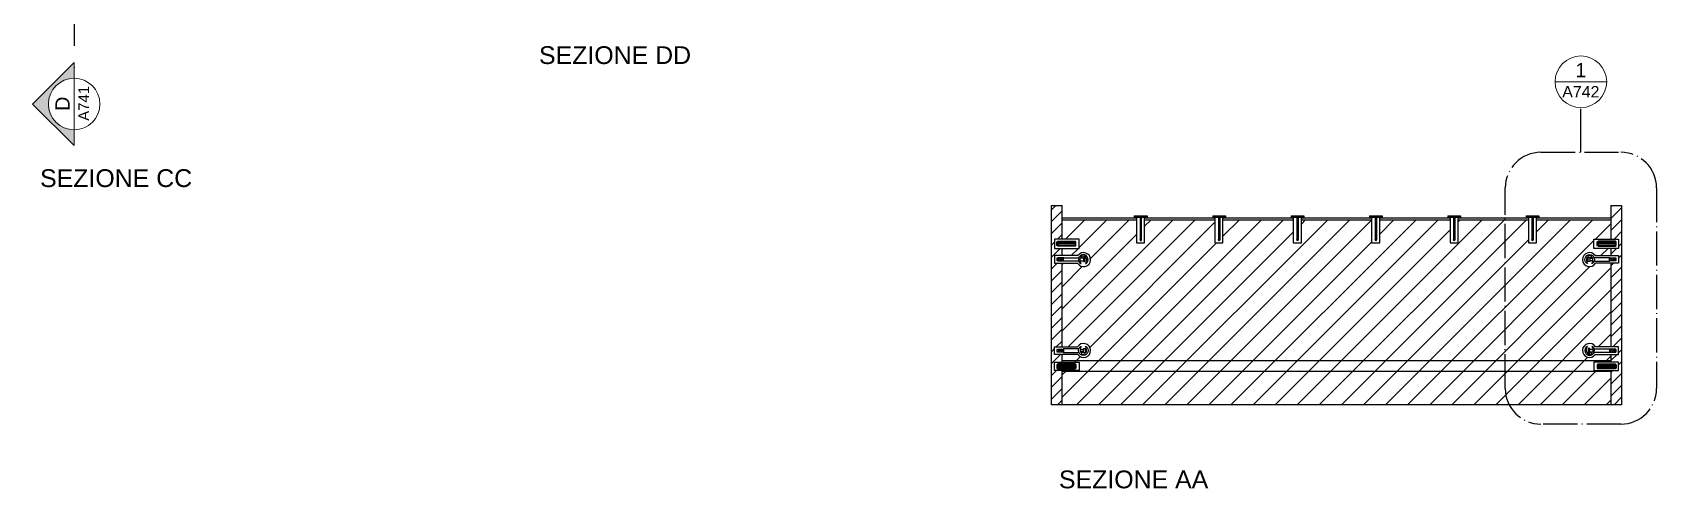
# Model space of a CAD drawing. Header units: millimetres. Extents: x 317 to 1254, y -31 to 529.
# Drawn here: x 819.6 to 1047.5, y 142.6 to 206.7 of the extents above; entities that cross this region are included whole.
import ezdxf
from ezdxf.enums import TextEntityAlignment as Align

# ---------------------------------------------------------------- set-up
doc = ezdxf.new("R2010")
doc.units = ezdxf.units.MM
doc.linetypes.add('ACAD_ISO04W100', pattern=[30, 24, -3, 0, -3])
doc.layers.add('A-ANNO-SYMB', color=202, linetype='Continuous', lineweight=18)
for name, color, linetype in [('CONTRONO SEZIONI', 26, 'ACAD_ISO04W100'), ('LINEE SEZIONE', 5, 'Continuous'), ('retino dettagli', 157, 'Continuous'), ('SIMBOLI', 201, 'ACAD_ISO04W100'), ('tratteggio parte non vista', 1, 'Continuous'), ('viti sottili', 4, 'Continuous')]:
    doc.layers.add(name, color=color, linetype=linetype)
doc.styles.add('ARIAL', font='arial.ttf')
doc.styles.get("Standard").update_dxf_attribs({"font": 'arial.ttf'})

# ---------------------------------------------------------------- blocks, each defined once
blk = doc.blocks.new('DETAGLI')
at = {"layer": 'A-ANNO-SYMB', "linetype": 'Continuous'}
blk.add_line((486.66, 356.17), (504.76, 356.17), dxfattribs=at)
blk.add_circle((495.71, 356.17), 9.05, dxfattribs=at)
for tag, p in [('TAVOLA', (495.71, 362.76)), ('SEZIONE', (495.71, 354.67))]:
    blk.add_attdef(tag, text='', height=5, dxfattribs=at).set_placement(p, align=Align.TOP_CENTER)
blk = doc.blocks.new('SYMBOL')
at = {"layer": 'A-ANNO-SYMB', "linetype": 'Continuous', "lineweight": 20}
h = blk.add_hatch(color=256, dxfattribs=at)
h.dxf.hatch_style = 1
h.paths.add_polyline_path([(11.206, 4.948), (11.316, 4.948, -1), (11.678, 4.948), (11.788, 4.948), (11.497, 5.241)])
at = {"linetype": 'Continuous', "lineweight": 20}
blk.add_line((11.316, 4.948), (11.678, 4.948), dxfattribs=at)
at = {"layer": 'A-ANNO-SYMB', "linetype": 'Continuous', "lineweight": 20}
for p, q in [((11.206, 4.948), (11.497, 5.241)), ((11.788, 4.948), (11.497, 5.241)), ((11.316, 4.948), (11.206, 4.948)), ((11.678, 4.948), (11.788, 4.948))]:
    blk.add_line(p, q, dxfattribs=at)
blk.add_circle((11.497, 4.948), 0.181, dxfattribs=at)
for tag, p in [('TAVOLA', (11.497, 5.08)), ('SEZIONE', (11.497, 4.918))]:
    blk.add_attdef(tag, text='', height=0.1, dxfattribs=at).set_placement(p, align=Align.TOP_CENTER)

msp = doc.modelspace()

# ---------------------------------------------------------------- hatches: boundary and pattern name
at = {"layer": 'retino dettagli'}
h = msp.add_hatch(dxfattribs=at)
h.set_pattern_fill('ANSI31', color=256, scale=0.37)
h.paths.add_polyline_path([(964.11, 182.39), (962.61, 182.39), (962.61, 154.39), (964.11, 154.39), (964.11, 159.22), (963.05, 159.22), (963.05, 160.36), (964.11, 160.36), (964.11, 161.46), (963.05, 161.46), (963.05, 162.52), (964.11, 162.52), (964.11, 174.26), (963.05, 174.26), (963.05, 175.33), (964.11, 175.33), (964.11, 176.35), (963.05, 176.35), (963.05, 177.66), (964.11, 177.66)])
h.paths.add_polyline_path([(1042.61, 182.39), (1041.11, 182.39), (1041.11, 177.66), (1042.18, 177.66), (1042.18, 176.35), (1041.11, 176.35), (1041.11, 175.33), (1042.18, 175.33), (1042.18, 174.26), (1041.11, 174.26), (1041.11, 162.52), (1042.18, 162.52), (1042.18, 161.46), (1041.11, 161.46), (1041.11, 160.36), (1042.18, 160.36), (1042.18, 159.22), (1041.11, 159.22), (1041.11, 154.39), (1042.61, 154.39)])
h = msp.add_hatch(dxfattribs=at)
h.set_pattern_fill('ANSI31', color=256, scale=0.69)
h.paths.add_polyline_path([(1026.29, 180.36), (1019.68, 180.36), (1019.68, 177.13), (1018.54, 177.13), (1018.54, 180.36), (1008.68, 180.36), (1008.68, 177.13), (1007.54, 177.13), (1007.54, 180.36), (997.68, 180.36), (997.68, 177.13), (996.54, 177.13), (996.54, 180.36), (986.68, 180.36), (986.68, 177.13), (985.54, 177.13), (985.54, 180.36), (975.68, 180.36), (975.68, 177.13), (974.54, 177.13), (974.54, 180.36), (964.11, 180.36), (964.11, 177.66), (966.49, 177.66), (966.49, 176.35), (964.11, 176.35), (964.11, 175.33), (966.32, 175.33, -3.374678), (966.28, 174.26), (964.11, 174.26), (964.11, 162.52), (966.28, 162.52, -3.374678), (966.32, 161.46), (964.11, 161.46), (964.11, 160.55), (1026.29, 160.55)])
h.paths.add_polyline_path([(1026.29, 159.05), (964.11, 159.05), (964.11, 154.39), (1026.84, 154.39, -0.119091), (1026.29, 156.68)])
h.paths.add_polyline_path([(1026.29, 160.55), (964.11, 160.55), (964.11, 160.36), (966.49, 160.36), (966.49, 159.22), (964.11, 159.22), (964.11, 159.05), (1026.29, 159.05)])
h.paths.add_polyline_path([(1041.11, 159.05), (1026.29, 159.05), (1026.29, 156.68, 0.119091), (1026.84, 154.39), (1041.11, 154.39)])
h.paths.add_polyline_path([(1038.74, 160.36), (1041.11, 160.36), (1041.11, 160.55), (1026.29, 160.55), (1026.29, 159.05), (1041.11, 159.05), (1041.11, 159.22), (1038.74, 159.22)])
h.paths.add_polyline_path([(1041.11, 174.26), (1038.95, 174.26, -3.374678), (1038.91, 175.33), (1041.11, 175.33), (1041.11, 176.35), (1038.74, 176.35), (1038.74, 177.66), (1041.11, 177.66), (1041.11, 180.36), (1030.68, 180.36), (1030.68, 177.13), (1029.54, 177.13), (1029.54, 180.36), (1026.29, 180.36), (1026.29, 160.55), (1041.11, 160.55), (1041.11, 161.46), (1038.91, 161.46, -3.374678), (1038.95, 162.52), (1041.11, 162.52)])

# ---------------------------------------------------------------- linework, layer by layer
at = {"layer": 'CONTRONO SEZIONI', "ltscale": 0.2}
for points in [[(1031.29, 189.84), (1042.52, 189.84)], [(1026.29, 156.68), (1026.29, 184.84)], [(1047.52, 184.84), (1047.52, 156.68)], [(1042.52, 151.68), (1031.29, 151.68)]]:
    msp.add_lwpolyline(points, dxfattribs=at)
for centre, start, end in [((1031.29, 184.84), 90, 180), ((1042.52, 184.84), 0, 90), ((1031.29, 156.68), 180, 270), ((1042.52, 156.68), 270, 0)]:
    msp.add_arc(centre, 5, start, end, dxfattribs=at)
at = {"layer": 'LINEE SEZIONE'}
for p, q in [((962.61, 154.39), (962.61, 182.39)), ((962.61, 182.39), (964.11, 182.39)), ((964.11, 177.66), (964.11, 182.39)), ((1041.11, 182.39), (1041.11, 177.66)), ((1041.11, 182.39), (1042.61, 182.39)), ((1042.61, 182.39), (1042.61, 154.39)), ((964.11, 180.66), (974.54, 180.66)), ((964.11, 180.36), (974.54, 180.36)), ((975.68, 180.66), (985.54, 180.66)), ((975.68, 180.36), (985.54, 180.36)), ((986.68, 180.66), (996.54, 180.66)), ((986.68, 180.36), (996.54, 180.36)), ((997.68, 180.66), (1007.54, 180.66)), ((997.68, 180.36), (1007.54, 180.36)), ((1008.68, 180.66), (1018.54, 180.66)), ((1008.68, 180.36), (1018.54, 180.36)), ((1019.68, 180.66), (1029.54, 180.66)), ((1019.68, 180.36), (1029.54, 180.36)), ((1030.68, 180.66), (1041.11, 180.66)), ((1030.68, 180.36), (1041.11, 180.36)), ((964.11, 175.33), (964.11, 176.35)), ((1041.11, 176.35), (1041.11, 175.33)), ((964.11, 162.52), (964.11, 174.26)), ((1041.11, 174.26), (1041.11, 162.52)), ((964.11, 160.36), (964.11, 161.46)), ((1041.11, 161.46), (1041.11, 160.36)), ((964.11, 154.39), (964.11, 159.22)), ((1041.11, 159.22), (1041.11, 154.39)), ((1042.61, 154.39), (962.61, 154.39))]:
    msp.add_line(p, q, dxfattribs=at)
for points in [[(974.54, 180.66), (974.54, 177.13), (975.68, 177.13), (975.68, 180.66)], [(985.54, 180.66), (985.54, 177.13), (986.68, 177.13), (986.68, 180.66)], [(996.54, 180.66), (996.54, 177.13), (997.68, 177.13), (997.68, 180.66)], [(1007.54, 180.66), (1007.54, 177.13), (1008.68, 177.13), (1008.68, 180.66)], [(1018.54, 180.66), (1018.54, 177.13), (1019.68, 177.13), (1019.68, 180.66)], [(1029.54, 180.66), (1029.54, 177.13), (1030.68, 177.13), (1030.68, 180.66)], [(966.32, 175.33), (963.05, 175.33), (963.05, 174.26), (966.28, 174.26)], [(1038.91, 175.33), (1042.18, 175.33), (1042.18, 174.26), (1038.95, 174.26)], [(966.32, 161.46), (963.05, 161.46), (963.05, 162.52), (966.28, 162.52)], [(1038.91, 161.46), (1042.18, 161.46), (1042.18, 162.52), (1038.95, 162.52)]]:
    msp.add_lwpolyline(points, dxfattribs=at)
for points in [[(966.49, 177.66), (963.05, 177.66), (963.05, 176.35), (966.49, 176.35)], [(1038.74, 177.66), (1042.18, 177.66), (1042.18, 176.35), (1038.74, 176.35)], [(966.49, 159.22), (963.05, 159.22), (963.05, 160.36), (966.49, 160.36)], [(1038.74, 159.22), (1042.18, 159.22), (1042.18, 160.36), (1038.74, 160.36)]]:
    msp.add_lwpolyline(points, close=True, dxfattribs=at)
for centre, start, end in [((967.12, 174.77), 210.9626, 144.9392), ((1038.11, 174.77), 35.0608, 329.0374), ((967.12, 162.02), 215.0608, 149.0374), ((1038.11, 162.02), 30.9626, 324.9392)]:
    msp.add_arc(centre, 0.982, start, end, dxfattribs=at)
at = {"layer": 'SIMBOLI'}
for p, q in [((825.48, 228.8), (825.47, 200.09)), ((1036.9, 189.84), (1036.9, 195.93))]:
    msp.add_line(p, q, dxfattribs=at)
at = {"layer": 'tratteggio parte non vista'}
for p, q in [((1041.11, 160.55), (964.11, 160.55)), ((1041.11, 159.05), (964.11, 159.05))]:
    msp.add_line(p, q, dxfattribs=at)
at = {"layer": 'viti sottili'}
for p, q in [((974.24, 180.9), (976.02, 180.9)), ((974.24, 180.9), (974.24, 180.72)), ((974.24, 180.72), (976.02, 180.72)), ((975.04, 180.72), (975.04, 177.61)), ((975.22, 180.72), (975.22, 177.6)), ((976.02, 180.9), (976.02, 180.72)), ((985.24, 180.9), (987.02, 180.9)), ((985.24, 180.9), (985.24, 180.72)), ((985.24, 180.72), (987.02, 180.72)), ((986.04, 180.72), (986.04, 177.61)), ((986.22, 180.72), (986.22, 177.6)), ((987.02, 180.9), (987.02, 180.72)), ((996.24, 180.9), (998.02, 180.9)), ((996.24, 180.9), (996.24, 180.72)), ((996.24, 180.72), (998.02, 180.72)), ((997.04, 180.72), (997.04, 177.61)), ((997.22, 180.72), (997.22, 177.6)), ((998.02, 180.9), (998.02, 180.72)), ((1007.24, 180.9), (1009.02, 180.9)), ((1007.24, 180.9), (1007.24, 180.72)), ((1007.24, 180.72), (1009.02, 180.72)), ((1008.04, 180.72), (1008.04, 177.61)), ((1008.22, 180.72), (1008.22, 177.6)), ((1009.02, 180.9), (1009.02, 180.72)), ((1018.24, 180.9), (1020.02, 180.9)), ((1018.24, 180.9), (1018.24, 180.72)), ((1018.24, 180.72), (1020.02, 180.72)), ((1019.04, 180.72), (1019.04, 177.61)), ((1019.22, 180.72), (1019.22, 177.6)), ((1020.02, 180.9), (1020.02, 180.72)), ((1029.24, 180.9), (1031.02, 180.9)), ((1029.24, 180.9), (1029.24, 180.72)), ((1029.24, 180.72), (1031.02, 180.72)), ((1030.04, 180.72), (1030.04, 177.61)), ((1030.22, 180.72), (1030.22, 177.6)), ((1031.02, 180.9), (1031.02, 180.72)), ((963.38, 177.27), (963.52, 177.37)), ((963.38, 176.77), (963.38, 177.27)), ((963.52, 176.66), (963.38, 176.77)), ((963.52, 177.37), (963.52, 176.66)), ((963.52, 177.37), (965.92, 177.37)), ((965.92, 176.66), (963.52, 176.66)), ((965.92, 177.37), (965.92, 176.66)), ((966.05, 177.27), (965.92, 177.37)), ((965.92, 176.66), (966.05, 176.77)), ((966.05, 176.77), (966.05, 177.27)), ((966.05, 177.02), (966.05, 177.24)), ((975.13, 177.34), (975.04, 177.6)), ((975.22, 177.6), (975.13, 177.34)), ((986.13, 177.34), (986.04, 177.6)), ((986.22, 177.6), (986.13, 177.34)), ((997.13, 177.34), (997.04, 177.6)), ((997.22, 177.6), (997.13, 177.34)), ((1008.13, 177.34), (1008.04, 177.6)), ((1008.22, 177.6), (1008.13, 177.34)), ((1019.13, 177.34), (1019.04, 177.6)), ((1019.22, 177.6), (1019.13, 177.34)), ((1030.13, 177.34), (1030.04, 177.6)), ((1030.22, 177.6), (1030.13, 177.34)), ((1039.18, 177.27), (1039.31, 177.37)), ((1039.18, 176.77), (1039.18, 177.27)), ((1039.18, 177.02), (1039.18, 177.24)), ((1039.31, 176.66), (1039.18, 176.77)), ((1039.31, 177.37), (1039.31, 176.66)), ((1041.71, 177.37), (1039.31, 177.37)), ((1039.31, 176.66), (1041.71, 176.66)), ((1041.85, 177.27), (1041.71, 177.37)), ((1041.71, 177.37), (1041.71, 176.66)), ((1041.71, 176.66), (1041.85, 176.77)), ((1041.85, 176.77), (1041.85, 177.27)), ((964.28, 175.01), (963.44, 175.01)), ((963.44, 174.6), (964.28, 174.6)), ((964.28, 174.51), (964.28, 175.1)), ((964.28, 175.04), (966.46, 175.04)), ((966.46, 174.55), (964.28, 174.55)), ((966.49, 175.09), (966.49, 175.18)), ((966.49, 175.18), (966.54, 175.18)), ((966.49, 174.41), (966.49, 174.5)), ((966.54, 174.41), (966.49, 174.41)), ((1038.74, 175.18), (1038.69, 175.18)), ((1038.69, 174.41), (1038.74, 174.41)), ((1038.74, 175.09), (1038.74, 175.18)), ((1038.74, 174.41), (1038.74, 174.5)), ((1040.94, 175.04), (1038.77, 175.04)), ((1038.77, 174.55), (1040.94, 174.55)), ((1040.94, 174.51), (1040.94, 175.1)), ((1040.94, 175.01), (1041.79, 175.01)), ((1041.79, 174.6), (1040.94, 174.6)), ((963.44, 162.19), (964.28, 162.19)), ((964.28, 162.28), (964.28, 161.69)), ((966.46, 162.23), (964.28, 162.23)), ((966.54, 162.38), (966.49, 162.38)), ((966.49, 162.38), (966.49, 162.29)), ((1038.69, 162.38), (1038.74, 162.38)), ((1038.74, 162.38), (1038.74, 162.29)), ((1038.77, 162.23), (1040.94, 162.23)), ((1040.94, 162.28), (1040.94, 161.69)), ((1041.79, 162.19), (1040.94, 162.19)), ((963.52, 160.12), (963.38, 160.02)), ((963.38, 160.02), (963.38, 159.52)), ((964.28, 161.78), (963.44, 161.78)), ((965.92, 160.12), (963.52, 160.12)), ((963.52, 159.42), (963.52, 160.12)), ((964.28, 161.75), (966.46, 161.75)), ((965.92, 159.42), (965.92, 160.12)), ((965.92, 160.12), (966.05, 160.02)), ((966.05, 160.02), (966.05, 159.52)), ((966.05, 159.77), (966.05, 159.55)), ((966.49, 161.69), (966.49, 161.61)), ((966.49, 161.61), (966.54, 161.61)), ((1038.74, 161.61), (1038.69, 161.61)), ((1038.74, 161.69), (1038.74, 161.61)), ((1040.94, 161.75), (1038.77, 161.75)), ((1039.31, 160.12), (1039.18, 160.02)), ((1039.18, 160.02), (1039.18, 159.52)), ((1039.18, 159.77), (1039.18, 159.55)), ((1039.31, 159.42), (1039.31, 160.12)), ((1039.31, 160.12), (1041.71, 160.12)), ((1040.94, 161.78), (1041.79, 161.78)), ((1041.71, 160.12), (1041.85, 160.02)), ((1041.71, 159.42), (1041.71, 160.12)), ((1041.85, 160.02), (1041.85, 159.52)), ((963.38, 159.52), (963.52, 159.42)), ((963.52, 159.42), (965.92, 159.42)), ((966.05, 159.52), (965.92, 159.42)), ((1039.18, 159.52), (1039.31, 159.42)), ((1041.71, 159.42), (1039.31, 159.42)), ((1041.85, 159.52), (1041.71, 159.42))]:
    msp.add_line(p, q, dxfattribs=at)
at = {"layer": 'viti sottili', "lineweight": -3}
for p, q in [((965.92, 177.21), (963.52, 177.21)), ((965.92, 177.02), (963.52, 177.02)), ((965.92, 176.82), (963.52, 176.82)), ((1039.31, 177.21), (1041.71, 177.21)), ((1039.31, 177.02), (1041.71, 177.02)), ((1039.31, 176.82), (1041.71, 176.82)), ((963.66, 174.6), (963.49, 175.01)), ((963.86, 174.6), (963.68, 175.01)), ((964.09, 174.6), (963.91, 175.01)), ((964.28, 174.6), (964.1, 175.01)), ((1040.94, 174.6), (1041.12, 175.01)), ((1041.14, 174.6), (1041.32, 175.01)), ((1041.37, 174.6), (1041.55, 175.01)), ((1041.56, 174.6), (1041.74, 175.01)), ((963.66, 162.19), (963.49, 161.77)), ((963.86, 162.19), (963.68, 161.77)), ((964.09, 162.19), (963.91, 161.77)), ((964.28, 162.19), (964.1, 161.77)), ((1040.94, 162.19), (1041.12, 161.77)), ((1041.14, 162.19), (1041.32, 161.77)), ((1041.37, 162.19), (1041.55, 161.77)), ((1041.56, 162.19), (1041.74, 161.77)), ((965.92, 159.97), (963.52, 159.97)), ((965.92, 159.77), (963.52, 159.77)), ((965.92, 159.57), (963.52, 159.57)), ((1039.31, 159.97), (1041.71, 159.97)), ((1039.31, 159.77), (1041.71, 159.77)), ((1039.31, 159.57), (1041.71, 159.57))]:
    msp.add_line(p, q, dxfattribs=at)
at = {"layer": 'viti sottili'}
for points in [[(967.46, 174.23, 0.74706), (967.09, 175.47, 0.74706), (966.72, 174.23), (966.77, 174.23, -0.147415), (966.67, 174.99, -0.085849), (966.93, 175.09), (966.93, 175.12), (966.83, 175.12), (966.83, 175.32), (967.35, 175.32), (967.35, 175.12), (967.25, 175.12), (967.25, 175.09, -0.084542), (967.52, 174.99, -0.147415), (967.41, 174.23), (967.46, 174.23)], [(1037.77, 174.23, -0.74706), (1038.14, 175.47, -0.74706), (1038.5, 174.23), (1038.46, 174.23, 0.147415), (1038.56, 174.99, 0.085849), (1038.3, 175.09), (1038.3, 175.12), (1038.4, 175.12), (1038.4, 175.32), (1037.87, 175.32), (1037.87, 175.12), (1037.97, 175.12), (1037.97, 175.09, 0.084542), (1037.71, 174.99, 0.147415), (1037.81, 174.23), (1037.77, 174.23)], [(967.46, 162.56, -0.74706), (967.09, 161.32, -0.74706), (966.72, 162.56), (966.77, 162.56, 0.147415), (966.67, 161.8, 0.085849), (966.93, 161.7), (966.93, 161.67), (966.83, 161.67), (966.83, 161.47), (967.35, 161.47), (967.35, 161.67), (967.25, 161.67), (967.25, 161.7, 0.084542), (967.52, 161.8, 0.147415), (967.41, 162.56), (967.46, 162.56)], [(1037.77, 162.56, 0.74706), (1038.14, 161.32, 0.74706), (1038.5, 162.56), (1038.46, 162.56, -0.147415), (1038.56, 161.8, -0.085849), (1038.3, 161.7), (1038.3, 161.67), (1038.4, 161.67), (1038.4, 161.47), (1037.87, 161.47), (1037.87, 161.67), (1037.97, 161.67), (1037.97, 161.7, -0.084542), (1037.71, 161.8, -0.147415), (1037.81, 162.56), (1037.77, 162.56)]]:
    msp.add_lwpolyline(points, format="xyb", dxfattribs=at)
for points in [[(967.09, 174.97), (966.66, 174.97)], [(966.66, 174.61), (967.09, 174.61)], [(967.25, 175.09), (967.09, 175.09), (967.09, 174.5), (967.32, 174.5), (967.32, 175.07)], [(1037.97, 175.09), (1038.14, 175.09), (1038.14, 174.5), (1037.91, 174.5), (1037.91, 175.07)], [(1038.14, 174.97), (1038.56, 174.97)], [(1038.57, 174.61), (1038.14, 174.61)], [(966.66, 162.17), (967.09, 162.17)], [(967.09, 161.81), (966.66, 161.81)], [(967.25, 161.7), (967.09, 161.7), (967.09, 162.29), (967.32, 162.29), (967.32, 161.72)], [(1037.97, 161.7), (1038.14, 161.7), (1038.14, 162.29), (1037.91, 162.29), (1037.91, 161.72)], [(1038.57, 162.17), (1038.14, 162.17)], [(1038.14, 161.81), (1038.56, 161.81)]]:
    msp.add_lwpolyline(points, dxfattribs=at)
for centre, start, end in [((963.63, 174.8), 133.7004, 226.2996), ((1041.59, 174.8), 313.7004, 46.2996), ((963.63, 161.98), 133.7004, 226.2996), ((1041.59, 161.98), 313.7004, 46.2996)]:
    msp.add_arc(centre, 0.285, start, end, dxfattribs=at)

# ---------------------------------------------------------------- block references
at = {"layer": 'SIMBOLI'}
ref = msp.add_blockref('DETAGLI', (838.62, 57.27), dxfattribs=dict(at, xscale=0.4, yscale=0.4, zscale=0.4))
ref.add_attrib('SEZIONE', 'A742', dxfattribs={"layer": 'A-ANNO-SYMB', "linetype": 'Continuous', "height": 1.6, "style": 'ARIAL'}).set_placement((1036.9, 199.14), align=Align.TOP_CENTER)
ref.add_attrib('TAVOLA', '1', dxfattribs={"layer": 'A-ANNO-SYMB', "linetype": 'Continuous', "height": 2, "style": 'ARIAL'}).set_placement((1036.9, 202.38), align=Align.TOP_CENTER)
at = {"layer": 'SIMBOLI', "linetype": 'Continuous', "lineweight": 20}
ref = msp.add_blockref('SYMBOL', (924.44, 426.55), dxfattribs=dict(at, xscale=-20, yscale=20, zscale=20, rotation=90))
ref.add_attrib('SEZIONE', 'D', dxfattribs={"layer": '0', "linetype": 'Continuous', "lineweight": 20, "height": 2, "rotation": 90, "style": 'ARIAL'}).set_placement((822.84, 196.65), align=Align.TOP_CENTER)
ref.add_attrib('TAVOLA', 'A741', dxfattribs={"layer": '0', "linetype": 'Continuous', "lineweight": 20, "height": 1.5, "rotation": 90, "style": 'ARIAL'}).set_placement((826.07, 196.71), align=Align.TOP_CENTER)

# ---------------------------------------------------------------- texts
at = {"char_height": 2.5, "attachment_point": 1}
for s, width, insert in [('SEZIONE DD', 41.829, (890.7, 204.73)), ('SEZIONE CC', 41.829, (820.69, 187.46)), ('SEZIONE AA', 72.8477, (963.66, 145.17))]:
    msp.add_mtext_dynamic_manual_height_columns(s, width=width, gutter_width=12.5, heights=[0], dxfattribs=dict(at, insert=insert))

doc.saveas('drawing.dxf')
